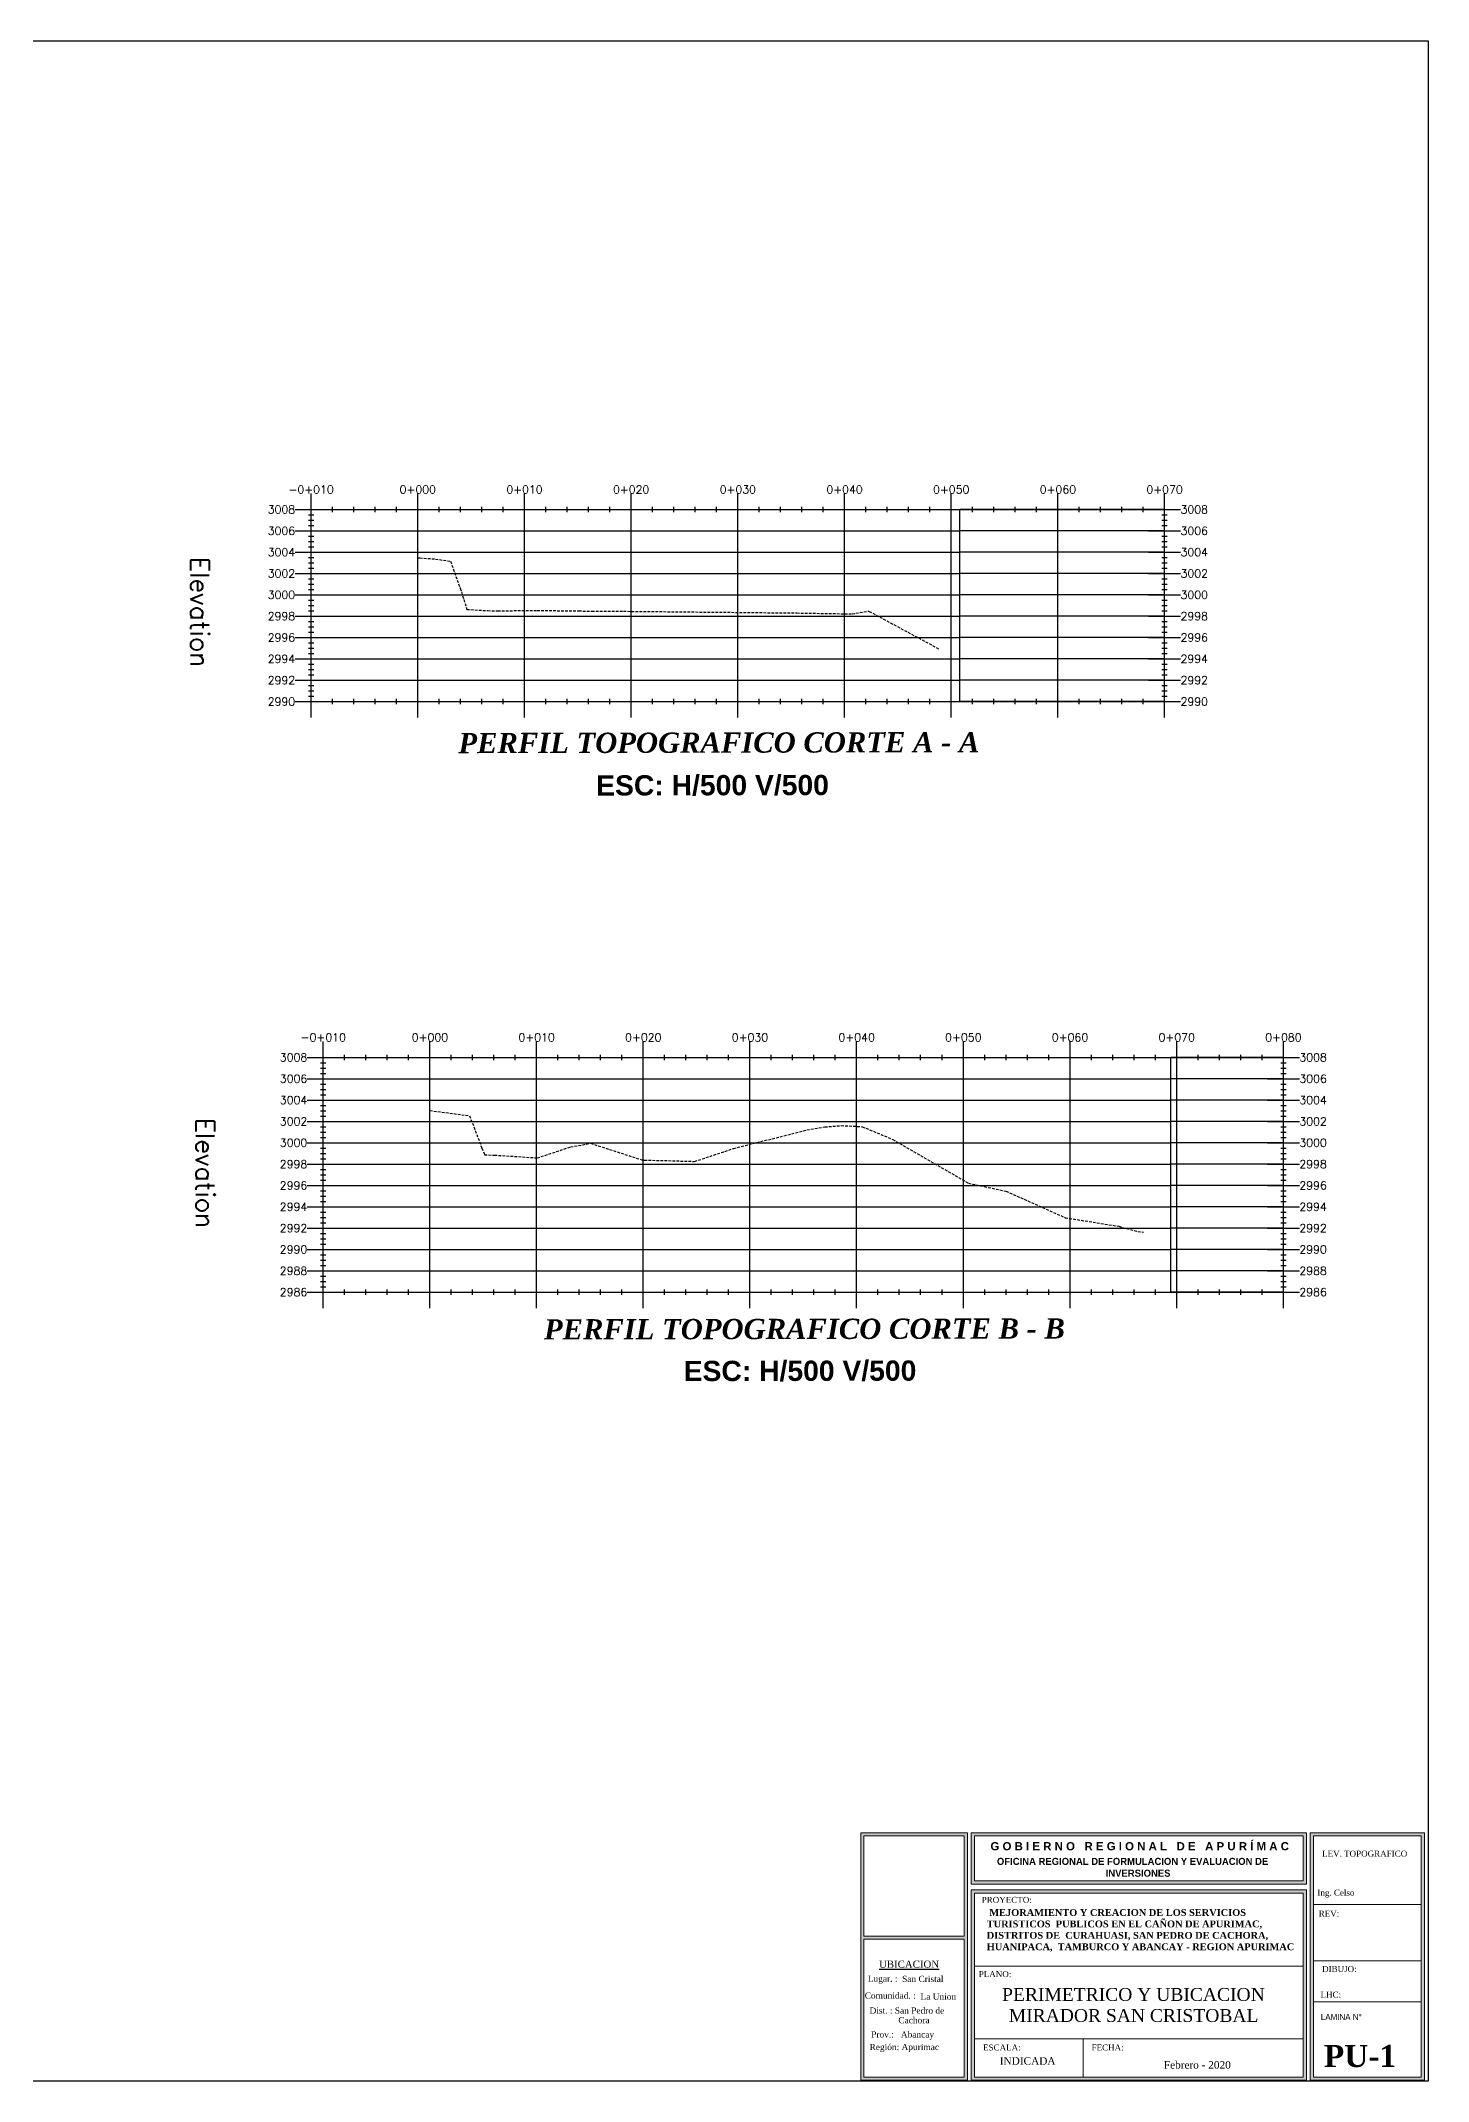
# Model space of a CAD drawing. Header units: metres. Extents: x 706106 to 709341, y 8490035 to 8490642.
# Drawn here: x 709081.2 to 709341.3, y 8490220.5 to 8490603 of the extents above; entities that cross this region are included whole.
import ezdxf

# ---------------------------------------------------------------- set-up
doc = ezdxf.new("R2010")
doc.units = ezdxf.units.M
doc.linetypes.add('DASHED', pattern=[0.75, 0.5, -0.25])
for name, color, linetype in [('$AUDIT-BAD-LAYER', 7, 'Continuous'), ('C-ROAD-PROF', 1, 'DASHED'), ('C-ROAD-PROF-GRID-GEOM', 5, 'Continuous'), ('C-ROAD-PROF-GRID-MAJR', 8, 'Continuous'), ('C-ROAD-PROF-TEXT', 11, 'Continuous'), ('C-ROAD-PROF-TITL', 11, 'Continuous'), ('C-ROAD-PROF-TTLB', 5, 'Continuous')]:
    doc.layers.add(name, color=color, linetype=linetype)
for name, color, linetype, lineweight in [('0_Pen_No__1', 7, 'Continuous', 13), ('2D Drafting - General_Pen_No__1', 7, 'Continuous', 13), ('A-ACOTACION', 7, 'Continuous', 9), ('PLUMA 02', 51, 'Continuous', 20), ('Texto_Pen_No__21', 7, 'Continuous', 35)]:
    doc.layers.add(name, color=color, linetype=linetype, lineweight=lineweight)
doc.layers.add('2D Drafting - General_Pen_No__102', color=7, linetype='Continuous', lineweight=13, true_color=0xcccccc)
doc.styles.add('ARIAL', font='arial.ttf')
doc.styles.add('Dutch801 XBd BT', font='dutcheb.ttf', dxfattribs={"height": 0.2})
doc.styles.add('GENERATED_STYLE_7', font='GOTHIC.TTF')
doc.styles.add('MtXpl_Palatino_Linot', font='')
doc.styles.get("Standard").update_dxf_attribs({"font": 'simplex.shx'})
doc.styles.get('MtXpl_Palatino_Linot').set_extended_font_data('Palatino Linotype', italic=True, bold=True)

msp = doc.modelspace()

# ---------------------------------------------------------------- hatches: boundary and pattern name
at = {"layer": '2D Drafting - General_Pen_No__102', "linetype": 'Continuous'}
h = msp.add_hatch(color=256, dxfattribs=at)
h.paths.add_polyline_path([(709234.9175, 8490220.6664), (709254.9429, 8490220.6664), (709254.9429, 8490267.0785), (709234.9175, 8490267.0785)])
h.paths.add_polyline_path([(709254.336, 8490221.2733), (709235.5318, 8490221.2733), (709235.5318, 8490247.1013), (709254.336, 8490247.1013)], flags=16)
h.paths.add_polyline_path([(709235.5318, 8490247.6591), (709235.5318, 8490266.4716), (709254.336, 8490266.4716), (709254.336, 8490247.6591)], flags=16)
h = msp.add_hatch(color=256, dxfattribs=at)
h.paths.add_polyline_path([(709255.6569, 8490267.0785), (709255.6569, 8490257.4391), (709318.4918, 8490257.4391), (709318.4918, 8490267.0785)])
h.paths.add_polyline_path([(709256.2639, 8490258.046), (709256.2639, 8490266.4716), (709317.8849, 8490266.4716), (709317.8849, 8490258.046)], flags=16)
h = msp.add_hatch(color=256, dxfattribs=at)
h.paths.add_polyline_path([(709319.2058, 8490267.0785), (709319.2058, 8490220.6664), (709340.6268, 8490220.6664), (709340.6268, 8490267.0785)])
h.paths.add_polyline_path([(709319.8128, 8490221.2733), (709319.8128, 8490266.4716), (709340.0199, 8490266.4716), (709340.0199, 8490221.2733)], flags=16)
h = msp.add_hatch(color=256, dxfattribs=at)
h.paths.add_polyline_path([(709255.6569, 8490220.6664), (709318.4918, 8490220.6664), (709318.4918, 8490256.368), (709255.6569, 8490256.368)])
h.paths.add_polyline_path([(709256.2639, 8490221.2733), (709256.2639, 8490255.7611), (709317.8849, 8490255.7611), (709317.8849, 8490221.2733)], flags=16)

# ---------------------------------------------------------------- linework, layer by layer
at = {"layer": '0_Pen_No__1', "linetype": 'Continuous'}
for p, q in [((709319.8128, 8490253.6217), (709340.0199, 8490253.6217)), ((709317.8849, 8490242.0719), (709256.2639, 8490242.0719)), ((709319.8128, 8490243.0504), (709340.0199, 8490243.0504)), ((709319.8128, 8490235.3816), (709340.0199, 8490235.3816)), ((709256.2616, 8490228.4136), (709317.8872, 8490228.4136)), ((709276.6019, 8490228.4136), (709276.6019, 8490221.2733))]:
    msp.add_line(p, q, dxfattribs=at)
at = {"layer": '0_Pen_No__1', "linetype": 'Continuous', "flags": 128}
for points in [[(709234.9175, 8490220.6664), (709254.9429, 8490220.6664), (709254.9429, 8490267.0785), (709234.9175, 8490267.0785)], [(709235.5318, 8490266.4716), (709254.336, 8490266.4716), (709254.336, 8490247.6591), (709235.5318, 8490247.6591)], [(709255.6569, 8490257.4391), (709318.4918, 8490257.4391), (709318.4918, 8490267.0785), (709255.6569, 8490267.0785)], [(709256.2639, 8490258.046), (709317.8849, 8490258.046), (709317.8849, 8490266.4716), (709256.2639, 8490266.4716)], [(709319.2058, 8490220.6664), (709340.6268, 8490220.6664), (709340.6268, 8490267.0785), (709319.2058, 8490267.0785)], [(709319.8128, 8490221.2733), (709340.0199, 8490221.2733), (709340.0199, 8490266.4716), (709319.8128, 8490266.4716)], [(709255.6569, 8490256.368), (709255.6569, 8490220.6664), (709318.4918, 8490220.6664), (709318.4918, 8490256.368)], [(709256.2639, 8490255.7611), (709256.2639, 8490221.2733), (709317.8849, 8490221.2733), (709317.8849, 8490255.7611)], [(709235.5318, 8490221.2733), (709254.336, 8490221.2733), (709254.336, 8490247.1013), (709235.5318, 8490247.1013)]]:
    msp.add_lwpolyline(points, close=True, dxfattribs=at)
at = {"layer": '2D Drafting - General_Pen_No__1', "linetype": 'Continuous', "flags": 128}
for points in [[(709234.9175, 8490220.6664), (709254.9429, 8490220.6664), (709254.9429, 8490267.0785), (709234.9175, 8490267.0785)], [(709235.5318, 8490247.6591), (709235.5318, 8490266.4716), (709254.336, 8490266.4716), (709254.336, 8490247.6591)], [(709255.6569, 8490267.0785), (709255.6569, 8490257.4391), (709318.4918, 8490257.4391), (709318.4918, 8490267.0785)], [(709256.2639, 8490258.046), (709256.2639, 8490266.4716), (709317.8849, 8490266.4716), (709317.8849, 8490258.046)], [(709319.2058, 8490267.0785), (709319.2058, 8490220.6664), (709340.6268, 8490220.6664), (709340.6268, 8490267.0785)], [(709319.8128, 8490221.2733), (709319.8128, 8490266.4716), (709340.0199, 8490266.4716), (709340.0199, 8490221.2733)], [(709255.6569, 8490220.6664), (709318.4918, 8490220.6664), (709318.4918, 8490256.368), (709255.6569, 8490256.368)], [(709256.2639, 8490221.2733), (709256.2639, 8490255.7611), (709317.8849, 8490255.7611), (709317.8849, 8490221.2733)], [(709254.336, 8490221.2733), (709235.5318, 8490221.2733), (709235.5318, 8490247.1013), (709254.336, 8490247.1013)]]:
    msp.add_lwpolyline(points, close=True, dxfattribs=at)
at = {"layer": 'A-ACOTACION', "lineweight": 30, "flags": 128}
msp.add_lwpolyline([(708821.11, 8490602.9927), (709341.31, 8490602.9927), (709341.31, 8490220.4927), (708821.11, 8490220.4927), (708821.11, 8490602.9927)], dxfattribs=at)
at = {"layer": 'C-ROAD-PROF', "color": 1, "linetype": 'DASHED', "lineweight": -3}
for p, q in [((709151.8868, 8490506.052), (709152.2928, 8490506.062)), ((709152.2928, 8490506.062), (709155.2011, 8490505.8449)), ((709155.2011, 8490505.8449), (709158.0097, 8490505.4168)), ((709158.0097, 8490505.4168), (709159.8349, 8490500.3818)), ((709159.8349, 8490500.3818), (709161.1003, 8490496.4068)), ((709161.1003, 8490496.4068), (709164.9889, 8490496.17)), ((709164.9889, 8490496.17), (709166.8736, 8490496.1367)), ((709166.8736, 8490496.1367), (709174.262, 8490496.2071)), ((709174.262, 8490496.2071), (709182.0533, 8490496.1172)), ((709182.0533, 8490496.1172), (709184.5226, 8490496.0417)), ((709184.5226, 8490496.0417), (709190.4422, 8490496.05)), ((709190.4422, 8490496.05), (709222.9403, 8490495.7333)), ((709222.9403, 8490495.7333), (709233.296, 8490495.5569)), ((709233.296, 8490495.5569), (709236.3787, 8490496.0907)), ((709236.3787, 8490496.0907), (709236.5115, 8490496.0307)), ((709236.5115, 8490496.0307), (709249.7136, 8490488.9234)), ((709154.1614, 8490402.4355), (709161.5894, 8490401.494)), ((709161.5894, 8490401.494), (709163.9013, 8490395.425)), ((709211.0786, 8490395.33), (709224.8512, 8490398.8354)), ((709224.8512, 8490398.8354), (709228.2065, 8490399.3713)), ((709228.2065, 8490399.3713), (709228.2089, 8490399.3709)), ((709228.2089, 8490399.3709), (709231.2332, 8490399.6418)), ((709231.2332, 8490399.6418), (709235.2135, 8490399.4315)), ((709235.2135, 8490399.4315), (709240.9331, 8490397.0355)), ((709163.9013, 8490395.425), (709164.4215, 8490394.1415)), ((709174.2837, 8490393.5779), (709180.5279, 8490395.631)), ((709180.5279, 8490395.631), (709184.2833, 8490396.3122)), ((709184.2833, 8490396.3122), (709194.1696, 8490393.1332)), ((709203.7706, 8490392.9155), (709211.0786, 8490395.33)), ((709240.9331, 8490397.0355), (709255.1597, 8490388.8371)), ((709164.4215, 8490394.1415), (709166.253, 8490394.1039)), ((709166.253, 8490394.1039), (709174.2837, 8490393.5779)), ((709194.1696, 8490393.1332), (709194.3784, 8490393.1365)), ((709194.3784, 8490393.1365), (709197.416, 8490393.1093)), ((709197.416, 8490393.1093), (709203.7706, 8490392.9155)), ((709255.1597, 8490388.8371), (709262.1577, 8490387.3505)), ((709262.1577, 8490387.3505), (709273.2874, 8490382.361)), ((709273.2874, 8490382.361), (709283.3034, 8490380.7565)), ((709283.3034, 8490380.7565), (709286.8614, 8490379.7658)), ((709286.8614, 8490379.7658), (709287.9513, 8490379.6793))]:
    msp.add_line(p, q, dxfattribs=at)
at = {"layer": 'C-ROAD-PROF-GRID-GEOM', "color": 5, "linetype": 'Continuous', "lineweight": -3}
for p, q in [((709151.8868, 8490479.1306), (709151.8868, 8490515.1306)), ((709253.4828, 8490479.1306), (709253.4828, 8490515.1306)), ((709154.1614, 8490368.4159), (709154.1614, 8490412.4159)), ((709293.0577, 8490368.4159), (709293.0577, 8490412.4159))]:
    msp.add_line(p, q, dxfattribs=at)
at = {"layer": 'C-ROAD-PROF-GRID-MAJR', "color": 8, "linetype": 'Continuous', "lineweight": -3}
for p, q in [((709131.8868, 8490515.1306), (709151.8868, 8490515.1306)), ((709131.8868, 8490479.1306), (709131.8868, 8490515.1306)), ((709151.8868, 8490515.1306), (709253.4828, 8490515.1306)), ((709151.8868, 8490479.1306), (709151.8868, 8490515.1306)), ((709171.8868, 8490479.1306), (709171.8868, 8490515.1306)), ((709191.8868, 8490479.1306), (709191.8868, 8490515.1306)), ((709211.8868, 8490479.1306), (709211.8868, 8490515.1306)), ((709231.8868, 8490479.1306), (709231.8868, 8490515.1306)), ((709251.8868, 8490479.1306), (709251.8868, 8490515.1306)), ((709291.8868, 8490515.1306), (709253.4828, 8490515.1306)), ((709271.8868, 8490479.1306), (709271.8868, 8490515.1306)), ((709291.8868, 8490479.1306), (709291.8868, 8490515.1306)), ((709131.8868, 8490511.1306), (709151.8868, 8490511.1306)), ((709151.8868, 8490511.1306), (709253.4828, 8490511.1306)), ((709291.8868, 8490511.1306), (709253.4828, 8490511.1306)), ((709131.8868, 8490507.1306), (709151.8868, 8490507.1306)), ((709151.8868, 8490507.1306), (709253.4828, 8490507.1306)), ((709291.8868, 8490507.1306), (709253.4828, 8490507.1306)), ((709131.8868, 8490503.1306), (709151.8868, 8490503.1306)), ((709151.8868, 8490503.1306), (709253.4828, 8490503.1306)), ((709291.8868, 8490503.1306), (709253.4828, 8490503.1306)), ((709131.8868, 8490499.1306), (709151.8868, 8490499.1306)), ((709151.8868, 8490499.1306), (709253.4828, 8490499.1306)), ((709291.8868, 8490499.1306), (709253.4828, 8490499.1306)), ((709131.8868, 8490495.1306), (709151.8868, 8490495.1306)), ((709151.8868, 8490495.1306), (709253.4828, 8490495.1306)), ((709291.8868, 8490495.1306), (709253.4828, 8490495.1306)), ((709131.8868, 8490491.1306), (709151.8868, 8490491.1306)), ((709151.8868, 8490491.1306), (709253.4828, 8490491.1306)), ((709291.8868, 8490491.1306), (709253.4828, 8490491.1306)), ((709131.8868, 8490487.1306), (709151.8868, 8490487.1306)), ((709151.8868, 8490487.1306), (709253.4828, 8490487.1306)), ((709291.8868, 8490487.1306), (709253.4828, 8490487.1306)), ((709131.8868, 8490483.1306), (709151.8868, 8490483.1306)), ((709151.8868, 8490483.1306), (709253.4828, 8490483.1306)), ((709291.8868, 8490483.1306), (709253.4828, 8490483.1306)), ((709131.8868, 8490479.1306), (709151.8868, 8490479.1306)), ((709151.8868, 8490479.1306), (709253.4828, 8490479.1306)), ((709291.8868, 8490479.1306), (709253.4828, 8490479.1306)), ((709134.1614, 8490412.4159), (709154.1614, 8490412.4159)), ((709134.1614, 8490368.4159), (709134.1614, 8490412.4159)), ((709154.1614, 8490412.4159), (709293.0577, 8490412.4159)), ((709154.1614, 8490368.4159), (709154.1614, 8490412.4159)), ((709174.1614, 8490368.4159), (709174.1614, 8490412.4159)), ((709194.1614, 8490368.4159), (709194.1614, 8490412.4159)), ((709214.1614, 8490368.4159), (709214.1614, 8490412.4159)), ((709234.1614, 8490368.4159), (709234.1614, 8490412.4159)), ((709254.1614, 8490368.4159), (709254.1614, 8490412.4159)), ((709274.1614, 8490368.4159), (709274.1614, 8490412.4159)), ((709314.1614, 8490412.4159), (709293.0577, 8490412.4159)), ((709294.1614, 8490368.4159), (709294.1614, 8490412.4159)), ((709314.1614, 8490368.4159), (709314.1614, 8490412.4159)), ((709134.1614, 8490408.4159), (709154.1614, 8490408.4159)), ((709154.1614, 8490408.4159), (709293.0577, 8490408.4159)), ((709314.1614, 8490408.4159), (709293.0577, 8490408.4159)), ((709134.1614, 8490404.4159), (709154.1614, 8490404.4159)), ((709154.1614, 8490404.4159), (709293.0577, 8490404.4159)), ((709314.1614, 8490404.4159), (709293.0577, 8490404.4159)), ((709134.1614, 8490400.4159), (709154.1614, 8490400.4159)), ((709154.1614, 8490400.4159), (709293.0577, 8490400.4159)), ((709314.1614, 8490400.4159), (709293.0577, 8490400.4159)), ((709134.1614, 8490396.4159), (709154.1614, 8490396.4159)), ((709154.1614, 8490396.4159), (709293.0577, 8490396.4159)), ((709314.1614, 8490396.4159), (709293.0577, 8490396.4159)), ((709134.1614, 8490392.4159), (709154.1614, 8490392.4159)), ((709154.1614, 8490392.4159), (709293.0577, 8490392.4159)), ((709314.1614, 8490392.4159), (709293.0577, 8490392.4159)), ((709134.1614, 8490388.4159), (709154.1614, 8490388.4159)), ((709154.1614, 8490388.4159), (709293.0577, 8490388.4159)), ((709314.1614, 8490388.4159), (709293.0577, 8490388.4159)), ((709134.1614, 8490384.4159), (709154.1614, 8490384.4159)), ((709154.1614, 8490384.4159), (709293.0577, 8490384.4159)), ((709314.1614, 8490384.4159), (709293.0577, 8490384.4159)), ((709134.1614, 8490380.4159), (709154.1614, 8490380.4159)), ((709154.1614, 8490380.4159), (709293.0577, 8490380.4159)), ((709314.1614, 8490380.4159), (709293.0577, 8490380.4159)), ((709134.1614, 8490376.4159), (709154.1614, 8490376.4159)), ((709154.1614, 8490376.4159), (709293.0577, 8490376.4159)), ((709314.1614, 8490376.4159), (709293.0577, 8490376.4159)), ((709134.1614, 8490372.4159), (709154.1614, 8490372.4159)), ((709154.1614, 8490372.4159), (709293.0577, 8490372.4159)), ((709314.1614, 8490372.4159), (709293.0577, 8490372.4159)), ((709134.1614, 8490368.4159), (709154.1614, 8490368.4159)), ((709154.1614, 8490368.4159), (709293.0577, 8490368.4159)), ((709314.1614, 8490368.4159), (709293.0577, 8490368.4159))]:
    msp.add_line(p, q, dxfattribs=at)
at = {"layer": 'C-ROAD-PROF-TEXT', "color": 11, "linetype": 'Continuous', "lineweight": -3}
for p, q in [((709131.8868, 8490512.1306), (709131.8868, 8490518.1306)), ((709151.8868, 8490512.1306), (709151.8868, 8490518.1306)), ((709171.8868, 8490512.1306), (709171.8868, 8490518.1306)), ((709191.8868, 8490512.1306), (709191.8868, 8490518.1306)), ((709211.8868, 8490512.1306), (709211.8868, 8490518.1306)), ((709231.8868, 8490512.1306), (709231.8868, 8490518.1306)), ((709251.8868, 8490512.1306), (709251.8868, 8490518.1306)), ((709271.8868, 8490512.1306), (709271.8868, 8490518.1306)), ((709291.8868, 8490512.1306), (709291.8868, 8490518.1306)), ((709128.8868, 8490515.1306), (709134.8868, 8490515.1306)), ((709131.3868, 8490514.1306), (709132.3868, 8490514.1306)), ((709135.8868, 8490514.6306), (709135.8868, 8490515.6306)), ((709139.8868, 8490514.6306), (709139.8868, 8490515.6306)), ((709143.8868, 8490514.6306), (709143.8868, 8490515.6306)), ((709147.8868, 8490514.6306), (709147.8868, 8490515.6306)), ((709155.8868, 8490514.6306), (709155.8868, 8490515.6306)), ((709159.8868, 8490514.6306), (709159.8868, 8490515.6306)), ((709163.8868, 8490514.6306), (709163.8868, 8490515.6306)), ((709167.8868, 8490514.6306), (709167.8868, 8490515.6306)), ((709175.8868, 8490514.6306), (709175.8868, 8490515.6306)), ((709179.8868, 8490514.6306), (709179.8868, 8490515.6306)), ((709183.8868, 8490514.6306), (709183.8868, 8490515.6306)), ((709187.8868, 8490514.6306), (709187.8868, 8490515.6306)), ((709195.8868, 8490514.6306), (709195.8868, 8490515.6306)), ((709199.8868, 8490514.6306), (709199.8868, 8490515.6306)), ((709203.8868, 8490514.6306), (709203.8868, 8490515.6306)), ((709207.8868, 8490514.6306), (709207.8868, 8490515.6306)), ((709215.8868, 8490514.6306), (709215.8868, 8490515.6306)), ((709219.8868, 8490514.6306), (709219.8868, 8490515.6306)), ((709223.8868, 8490514.6306), (709223.8868, 8490515.6306)), ((709227.8868, 8490514.6306), (709227.8868, 8490515.6306)), ((709235.8868, 8490514.6306), (709235.8868, 8490515.6306)), ((709239.8868, 8490514.6306), (709239.8868, 8490515.6306)), ((709243.8868, 8490514.6306), (709243.8868, 8490515.6306)), ((709247.8868, 8490514.6306), (709247.8868, 8490515.6306)), ((709255.8868, 8490514.6306), (709255.8868, 8490515.6306)), ((709259.8868, 8490514.6306), (709259.8868, 8490515.6306)), ((709263.8868, 8490514.6306), (709263.8868, 8490515.6306)), ((709267.8868, 8490514.6306), (709267.8868, 8490515.6306)), ((709275.8868, 8490514.6306), (709275.8868, 8490515.6306)), ((709279.8868, 8490514.6306), (709279.8868, 8490515.6306)), ((709283.8868, 8490514.6306), (709283.8868, 8490515.6306)), ((709287.8868, 8490514.6306), (709287.8868, 8490515.6306)), ((709288.8868, 8490515.1306), (709294.8868, 8490515.1306)), ((709291.3868, 8490514.1306), (709292.3868, 8490514.1306)), ((709128.8868, 8490511.1306), (709134.8868, 8490511.1306)), ((709131.3868, 8490513.1306), (709132.3868, 8490513.1306)), ((709131.3868, 8490512.1306), (709132.3868, 8490512.1306)), ((709131.3868, 8490510.1306), (709132.3868, 8490510.1306)), ((709288.8868, 8490511.1306), (709294.8868, 8490511.1306)), ((709291.3868, 8490513.1306), (709292.3868, 8490513.1306)), ((709291.3868, 8490512.1306), (709292.3868, 8490512.1306)), ((709291.3868, 8490510.1306), (709292.3868, 8490510.1306)), ((709128.8868, 8490507.1306), (709134.8868, 8490507.1306)), ((709131.3868, 8490509.1306), (709132.3868, 8490509.1306)), ((709131.3868, 8490508.1306), (709132.3868, 8490508.1306)), ((709131.3868, 8490506.1306), (709132.3868, 8490506.1306)), ((709288.8868, 8490507.1306), (709294.8868, 8490507.1306)), ((709291.3868, 8490509.1306), (709292.3868, 8490509.1306)), ((709291.3868, 8490508.1306), (709292.3868, 8490508.1306)), ((709291.3868, 8490506.1306), (709292.3868, 8490506.1306)), ((709128.8868, 8490503.1306), (709134.8868, 8490503.1306)), ((709131.3868, 8490505.1306), (709132.3868, 8490505.1306)), ((709131.3868, 8490504.1306), (709132.3868, 8490504.1306)), ((709131.3868, 8490502.1306), (709132.3868, 8490502.1306)), ((709288.8868, 8490503.1306), (709294.8868, 8490503.1306)), ((709291.3868, 8490505.1306), (709292.3868, 8490505.1306)), ((709291.3868, 8490504.1306), (709292.3868, 8490504.1306)), ((709291.3868, 8490502.1306), (709292.3868, 8490502.1306)), ((709128.8868, 8490499.1306), (709134.8868, 8490499.1306)), ((709131.3868, 8490501.1306), (709132.3868, 8490501.1306)), ((709131.3868, 8490500.1306), (709132.3868, 8490500.1306)), ((709131.3868, 8490498.1306), (709132.3868, 8490498.1306)), ((709288.8868, 8490499.1306), (709294.8868, 8490499.1306)), ((709291.3868, 8490501.1306), (709292.3868, 8490501.1306)), ((709291.3868, 8490500.1306), (709292.3868, 8490500.1306)), ((709291.3868, 8490498.1306), (709292.3868, 8490498.1306)), ((709128.8868, 8490495.1306), (709134.8868, 8490495.1306)), ((709131.3868, 8490497.1306), (709132.3868, 8490497.1306)), ((709131.3868, 8490496.1306), (709132.3868, 8490496.1306)), ((709131.3868, 8490494.1306), (709132.3868, 8490494.1306)), ((709288.8868, 8490495.1306), (709294.8868, 8490495.1306)), ((709291.3868, 8490497.1306), (709292.3868, 8490497.1306)), ((709291.3868, 8490496.1306), (709292.3868, 8490496.1306)), ((709291.3868, 8490494.1306), (709292.3868, 8490494.1306)), ((709128.8868, 8490491.1306), (709134.8868, 8490491.1306)), ((709131.3868, 8490493.1306), (709132.3868, 8490493.1306)), ((709131.3868, 8490492.1306), (709132.3868, 8490492.1306)), ((709288.8868, 8490491.1306), (709294.8868, 8490491.1306)), ((709291.3868, 8490493.1306), (709292.3868, 8490493.1306)), ((709291.3868, 8490492.1306), (709292.3868, 8490492.1306)), ((709128.8868, 8490487.1306), (709134.8868, 8490487.1306)), ((709131.3868, 8490490.1306), (709132.3868, 8490490.1306)), ((709131.3868, 8490489.1306), (709132.3868, 8490489.1306)), ((709131.3868, 8490488.1306), (709132.3868, 8490488.1306)), ((709288.8868, 8490487.1306), (709294.8868, 8490487.1306)), ((709291.3868, 8490490.1306), (709292.3868, 8490490.1306)), ((709291.3868, 8490489.1306), (709292.3868, 8490489.1306)), ((709291.3868, 8490488.1306), (709292.3868, 8490488.1306)), ((709128.8868, 8490483.1306), (709134.8868, 8490483.1306)), ((709131.3868, 8490486.1306), (709132.3868, 8490486.1306)), ((709131.3868, 8490485.1306), (709132.3868, 8490485.1306)), ((709131.3868, 8490484.1306), (709132.3868, 8490484.1306)), ((709288.8868, 8490483.1306), (709294.8868, 8490483.1306)), ((709291.3868, 8490486.1306), (709292.3868, 8490486.1306)), ((709291.3868, 8490485.1306), (709292.3868, 8490485.1306)), ((709291.3868, 8490484.1306), (709292.3868, 8490484.1306)), ((709128.8868, 8490479.1306), (709134.8868, 8490479.1306)), ((709131.3868, 8490482.1306), (709132.3868, 8490482.1306)), ((709131.3868, 8490481.1306), (709132.3868, 8490481.1306)), ((709131.3868, 8490480.1306), (709132.3868, 8490480.1306)), ((709131.8868, 8490476.1306), (709131.8868, 8490482.1306)), ((709135.8868, 8490478.6306), (709135.8868, 8490479.6306)), ((709139.8868, 8490478.6306), (709139.8868, 8490479.6306)), ((709143.8868, 8490478.6306), (709143.8868, 8490479.6306)), ((709147.8868, 8490478.6306), (709147.8868, 8490479.6306)), ((709151.8868, 8490476.1306), (709151.8868, 8490482.1306)), ((709155.8868, 8490478.6306), (709155.8868, 8490479.6306)), ((709159.8868, 8490478.6306), (709159.8868, 8490479.6306)), ((709163.8868, 8490478.6306), (709163.8868, 8490479.6306)), ((709167.8868, 8490478.6306), (709167.8868, 8490479.6306)), ((709171.8868, 8490476.1306), (709171.8868, 8490482.1306)), ((709175.8868, 8490478.6306), (709175.8868, 8490479.6306)), ((709179.8868, 8490478.6306), (709179.8868, 8490479.6306)), ((709183.8868, 8490478.6306), (709183.8868, 8490479.6306)), ((709187.8868, 8490478.6306), (709187.8868, 8490479.6306)), ((709191.8868, 8490476.1306), (709191.8868, 8490482.1306)), ((709195.8868, 8490478.6306), (709195.8868, 8490479.6306)), ((709199.8868, 8490478.6306), (709199.8868, 8490479.6306)), ((709203.8868, 8490478.6306), (709203.8868, 8490479.6306)), ((709207.8868, 8490478.6306), (709207.8868, 8490479.6306)), ((709211.8868, 8490476.1306), (709211.8868, 8490482.1306)), ((709215.8868, 8490478.6306), (709215.8868, 8490479.6306)), ((709219.8868, 8490478.6306), (709219.8868, 8490479.6306)), ((709223.8868, 8490478.6306), (709223.8868, 8490479.6306)), ((709227.8868, 8490478.6306), (709227.8868, 8490479.6306)), ((709231.8868, 8490476.1306), (709231.8868, 8490482.1306)), ((709235.8868, 8490478.6306), (709235.8868, 8490479.6306)), ((709239.8868, 8490478.6306), (709239.8868, 8490479.6306)), ((709243.8868, 8490478.6306), (709243.8868, 8490479.6306)), ((709247.8868, 8490478.6306), (709247.8868, 8490479.6306)), ((709251.8868, 8490476.1306), (709251.8868, 8490482.1306)), ((709255.8868, 8490478.6306), (709255.8868, 8490479.6306)), ((709259.8868, 8490478.6306), (709259.8868, 8490479.6306)), ((709263.8868, 8490478.6306), (709263.8868, 8490479.6306)), ((709267.8868, 8490478.6306), (709267.8868, 8490479.6306)), ((709271.8868, 8490476.1306), (709271.8868, 8490482.1306)), ((709275.8868, 8490478.6306), (709275.8868, 8490479.6306)), ((709279.8868, 8490478.6306), (709279.8868, 8490479.6306)), ((709283.8868, 8490478.6306), (709283.8868, 8490479.6306)), ((709287.8868, 8490478.6306), (709287.8868, 8490479.6306)), ((709288.8868, 8490479.1306), (709294.8868, 8490479.1306)), ((709291.3868, 8490482.1306), (709292.3868, 8490482.1306)), ((709291.3868, 8490481.1306), (709292.3868, 8490481.1306)), ((709291.3868, 8490480.1306), (709292.3868, 8490480.1306)), ((709291.8868, 8490476.1306), (709291.8868, 8490482.1306)), ((709134.1614, 8490409.4159), (709134.1614, 8490415.4159)), ((709154.1614, 8490409.4159), (709154.1614, 8490415.4159)), ((709174.1614, 8490409.4159), (709174.1614, 8490415.4159)), ((709194.1614, 8490409.4159), (709194.1614, 8490415.4159)), ((709214.1614, 8490409.4159), (709214.1614, 8490415.4159)), ((709234.1614, 8490409.4159), (709234.1614, 8490415.4159)), ((709254.1614, 8490409.4159), (709254.1614, 8490415.4159)), ((709274.1614, 8490409.4159), (709274.1614, 8490415.4159)), ((709294.1614, 8490409.4159), (709294.1614, 8490415.4159)), ((709314.1614, 8490409.4159), (709314.1614, 8490415.4159)), ((709131.1614, 8490412.4159), (709137.1614, 8490412.4159)), ((709133.6614, 8490411.4159), (709134.6614, 8490411.4159)), ((709133.6614, 8490410.4159), (709134.6614, 8490410.4159)), ((709138.1614, 8490411.9159), (709138.1614, 8490412.9159)), ((709142.1614, 8490411.9159), (709142.1614, 8490412.9159)), ((709146.1614, 8490411.9159), (709146.1614, 8490412.9159)), ((709150.1614, 8490411.9159), (709150.1614, 8490412.9159)), ((709158.1614, 8490411.9159), (709158.1614, 8490412.9159)), ((709162.1614, 8490411.9159), (709162.1614, 8490412.9159)), ((709166.1614, 8490411.9159), (709166.1614, 8490412.9159)), ((709170.1614, 8490411.9159), (709170.1614, 8490412.9159)), ((709178.1614, 8490411.9159), (709178.1614, 8490412.9159)), ((709182.1614, 8490411.9159), (709182.1614, 8490412.9159)), ((709186.1614, 8490411.9159), (709186.1614, 8490412.9159)), ((709190.1614, 8490411.9159), (709190.1614, 8490412.9159)), ((709198.1614, 8490411.9159), (709198.1614, 8490412.9159)), ((709202.1614, 8490411.9159), (709202.1614, 8490412.9159)), ((709206.1614, 8490411.9159), (709206.1614, 8490412.9159)), ((709210.1614, 8490411.9159), (709210.1614, 8490412.9159)), ((709218.1614, 8490411.9159), (709218.1614, 8490412.9159)), ((709222.1614, 8490411.9159), (709222.1614, 8490412.9159)), ((709226.1614, 8490411.9159), (709226.1614, 8490412.9159)), ((709230.1614, 8490411.9159), (709230.1614, 8490412.9159)), ((709238.1614, 8490411.9159), (709238.1614, 8490412.9159)), ((709242.1614, 8490411.9159), (709242.1614, 8490412.9159)), ((709246.1614, 8490411.9159), (709246.1614, 8490412.9159)), ((709250.1614, 8490411.9159), (709250.1614, 8490412.9159)), ((709258.1614, 8490411.9159), (709258.1614, 8490412.9159)), ((709262.1614, 8490411.9159), (709262.1614, 8490412.9159)), ((709266.1614, 8490411.9159), (709266.1614, 8490412.9159)), ((709270.1614, 8490411.9159), (709270.1614, 8490412.9159)), ((709278.1614, 8490411.9159), (709278.1614, 8490412.9159)), ((709282.1614, 8490411.9159), (709282.1614, 8490412.9159)), ((709286.1614, 8490411.9159), (709286.1614, 8490412.9159)), ((709290.1614, 8490411.9159), (709290.1614, 8490412.9159)), ((709298.1614, 8490411.9159), (709298.1614, 8490412.9159)), ((709302.1614, 8490411.9159), (709302.1614, 8490412.9159)), ((709306.1614, 8490411.9159), (709306.1614, 8490412.9159)), ((709310.1614, 8490411.9159), (709310.1614, 8490412.9159)), ((709311.1614, 8490412.4159), (709317.1614, 8490412.4159)), ((709313.6614, 8490411.4159), (709314.6614, 8490411.4159)), ((709313.6614, 8490410.4159), (709314.6614, 8490410.4159)), ((709131.1614, 8490408.4159), (709137.1614, 8490408.4159)), ((709133.6614, 8490409.4159), (709134.6614, 8490409.4159)), ((709133.6614, 8490407.4159), (709134.6614, 8490407.4159)), ((709133.6614, 8490406.4159), (709134.6614, 8490406.4159)), ((709311.1614, 8490408.4159), (709317.1614, 8490408.4159)), ((709313.6614, 8490409.4159), (709314.6614, 8490409.4159)), ((709313.6614, 8490407.4159), (709314.6614, 8490407.4159)), ((709313.6614, 8490406.4159), (709314.6614, 8490406.4159)), ((709131.1614, 8490404.4159), (709137.1614, 8490404.4159)), ((709133.6614, 8490405.4159), (709134.6614, 8490405.4159)), ((709133.6614, 8490403.4159), (709134.6614, 8490403.4159)), ((709133.6614, 8490402.4159), (709134.6614, 8490402.4159)), ((709311.1614, 8490404.4159), (709317.1614, 8490404.4159)), ((709313.6614, 8490405.4159), (709314.6614, 8490405.4159)), ((709313.6614, 8490403.4159), (709314.6614, 8490403.4159)), ((709313.6614, 8490402.4159), (709314.6614, 8490402.4159)), ((709131.1614, 8490400.4159), (709137.1614, 8490400.4159)), ((709133.6614, 8490401.4159), (709134.6614, 8490401.4159)), ((709133.6614, 8490399.4159), (709134.6614, 8490399.4159)), ((709133.6614, 8490398.4159), (709134.6614, 8490398.4159)), ((709311.1614, 8490400.4159), (709317.1614, 8490400.4159)), ((709313.6614, 8490401.4159), (709314.6614, 8490401.4159)), ((709313.6614, 8490399.4159), (709314.6614, 8490399.4159)), ((709313.6614, 8490398.4159), (709314.6614, 8490398.4159)), ((709131.1614, 8490396.4159), (709137.1614, 8490396.4159)), ((709133.6614, 8490397.4159), (709134.6614, 8490397.4159)), ((709133.6614, 8490395.4159), (709134.6614, 8490395.4159)), ((709311.1614, 8490396.4159), (709317.1614, 8490396.4159)), ((709313.6614, 8490397.4159), (709314.6614, 8490397.4159)), ((709313.6614, 8490395.4159), (709314.6614, 8490395.4159)), ((709131.1614, 8490392.4159), (709137.1614, 8490392.4159)), ((709133.6614, 8490394.4159), (709134.6614, 8490394.4159)), ((709133.6614, 8490393.4159), (709134.6614, 8490393.4159)), ((709133.6614, 8490391.4159), (709134.6614, 8490391.4159)), ((709311.1614, 8490392.4159), (709317.1614, 8490392.4159)), ((709313.6614, 8490394.4159), (709314.6614, 8490394.4159)), ((709313.6614, 8490393.4159), (709314.6614, 8490393.4159)), ((709313.6614, 8490391.4159), (709314.6614, 8490391.4159)), ((709131.1614, 8490388.4159), (709137.1614, 8490388.4159)), ((709133.6614, 8490390.4159), (709134.6614, 8490390.4159)), ((709133.6614, 8490389.4159), (709134.6614, 8490389.4159)), ((709133.6614, 8490387.4159), (709134.6614, 8490387.4159)), ((709311.1614, 8490388.4159), (709317.1614, 8490388.4159)), ((709313.6614, 8490390.4159), (709314.6614, 8490390.4159)), ((709313.6614, 8490389.4159), (709314.6614, 8490389.4159)), ((709313.6614, 8490387.4159), (709314.6614, 8490387.4159)), ((709131.1614, 8490384.4159), (709137.1614, 8490384.4159)), ((709133.6614, 8490386.4159), (709134.6614, 8490386.4159)), ((709133.6614, 8490385.4159), (709134.6614, 8490385.4159)), ((709133.6614, 8490383.4159), (709134.6614, 8490383.4159)), ((709311.1614, 8490384.4159), (709317.1614, 8490384.4159)), ((709313.6614, 8490386.4159), (709314.6614, 8490386.4159)), ((709313.6614, 8490385.4159), (709314.6614, 8490385.4159)), ((709313.6614, 8490383.4159), (709314.6614, 8490383.4159)), ((709131.1614, 8490380.4159), (709137.1614, 8490380.4159)), ((709133.6614, 8490382.4159), (709134.6614, 8490382.4159)), ((709133.6614, 8490381.4159), (709134.6614, 8490381.4159)), ((709133.6614, 8490379.4159), (709134.6614, 8490379.4159)), ((709311.1614, 8490380.4159), (709317.1614, 8490380.4159)), ((709313.6614, 8490382.4159), (709314.6614, 8490382.4159)), ((709313.6614, 8490381.4159), (709314.6614, 8490381.4159)), ((709313.6614, 8490379.4159), (709314.6614, 8490379.4159)), ((709131.1614, 8490376.4159), (709137.1614, 8490376.4159)), ((709133.6614, 8490378.4159), (709134.6614, 8490378.4159)), ((709133.6614, 8490377.4159), (709134.6614, 8490377.4159)), ((709311.1614, 8490376.4159), (709317.1614, 8490376.4159)), ((709313.6614, 8490378.4159), (709314.6614, 8490378.4159)), ((709313.6614, 8490377.4159), (709314.6614, 8490377.4159)), ((709131.1614, 8490372.4159), (709137.1614, 8490372.4159)), ((709133.6614, 8490375.4159), (709134.6614, 8490375.4159)), ((709133.6614, 8490374.4159), (709134.6614, 8490374.4159)), ((709133.6614, 8490373.4159), (709134.6614, 8490373.4159)), ((709311.1614, 8490372.4159), (709317.1614, 8490372.4159)), ((709313.6614, 8490375.4159), (709314.6614, 8490375.4159)), ((709313.6614, 8490374.4159), (709314.6614, 8490374.4159)), ((709313.6614, 8490373.4159), (709314.6614, 8490373.4159)), ((709131.1614, 8490368.4159), (709137.1614, 8490368.4159)), ((709133.6614, 8490371.4159), (709134.6614, 8490371.4159)), ((709133.6614, 8490370.4159), (709134.6614, 8490370.4159)), ((709133.6614, 8490369.4159), (709134.6614, 8490369.4159)), ((709134.1614, 8490365.4159), (709134.1614, 8490371.4159)), ((709138.1614, 8490367.9159), (709138.1614, 8490368.9159)), ((709142.1614, 8490367.9159), (709142.1614, 8490368.9159)), ((709146.1614, 8490367.9159), (709146.1614, 8490368.9159)), ((709150.1614, 8490367.9159), (709150.1614, 8490368.9159)), ((709154.1614, 8490365.4159), (709154.1614, 8490371.4159)), ((709158.1614, 8490367.9159), (709158.1614, 8490368.9159)), ((709162.1614, 8490367.9159), (709162.1614, 8490368.9159)), ((709166.1614, 8490367.9159), (709166.1614, 8490368.9159)), ((709170.1614, 8490367.9159), (709170.1614, 8490368.9159)), ((709174.1614, 8490365.4159), (709174.1614, 8490371.4159)), ((709178.1614, 8490367.9159), (709178.1614, 8490368.9159)), ((709182.1614, 8490367.9159), (709182.1614, 8490368.9159)), ((709186.1614, 8490367.9159), (709186.1614, 8490368.9159)), ((709190.1614, 8490367.9159), (709190.1614, 8490368.9159)), ((709194.1614, 8490365.4159), (709194.1614, 8490371.4159)), ((709198.1614, 8490367.9159), (709198.1614, 8490368.9159)), ((709202.1614, 8490367.9159), (709202.1614, 8490368.9159)), ((709206.1614, 8490367.9159), (709206.1614, 8490368.9159)), ((709210.1614, 8490367.9159), (709210.1614, 8490368.9159)), ((709214.1614, 8490365.4159), (709214.1614, 8490371.4159)), ((709218.1614, 8490367.9159), (709218.1614, 8490368.9159)), ((709222.1614, 8490367.9159), (709222.1614, 8490368.9159)), ((709226.1614, 8490367.9159), (709226.1614, 8490368.9159)), ((709230.1614, 8490367.9159), (709230.1614, 8490368.9159)), ((709234.1614, 8490365.4159), (709234.1614, 8490371.4159)), ((709238.1614, 8490367.9159), (709238.1614, 8490368.9159)), ((709242.1614, 8490367.9159), (709242.1614, 8490368.9159)), ((709246.1614, 8490367.9159), (709246.1614, 8490368.9159)), ((709250.1614, 8490367.9159), (709250.1614, 8490368.9159)), ((709254.1614, 8490365.4159), (709254.1614, 8490371.4159)), ((709258.1614, 8490367.9159), (709258.1614, 8490368.9159)), ((709262.1614, 8490367.9159), (709262.1614, 8490368.9159)), ((709266.1614, 8490367.9159), (709266.1614, 8490368.9159)), ((709270.1614, 8490367.9159), (709270.1614, 8490368.9159)), ((709274.1614, 8490365.4159), (709274.1614, 8490371.4159)), ((709278.1614, 8490367.9159), (709278.1614, 8490368.9159)), ((709282.1614, 8490367.9159), (709282.1614, 8490368.9159)), ((709286.1614, 8490367.9159), (709286.1614, 8490368.9159)), ((709290.1614, 8490367.9159), (709290.1614, 8490368.9159)), ((709294.1614, 8490365.4159), (709294.1614, 8490371.4159)), ((709298.1614, 8490367.9159), (709298.1614, 8490368.9159)), ((709302.1614, 8490367.9159), (709302.1614, 8490368.9159)), ((709306.1614, 8490367.9159), (709306.1614, 8490368.9159)), ((709310.1614, 8490367.9159), (709310.1614, 8490368.9159)), ((709311.1614, 8490368.4159), (709317.1614, 8490368.4159)), ((709313.6614, 8490371.4159), (709314.6614, 8490371.4159)), ((709313.6614, 8490370.4159), (709314.6614, 8490370.4159)), ((709313.6614, 8490369.4159), (709314.6614, 8490369.4159)), ((709314.1614, 8490365.4159), (709314.1614, 8490371.4159))]:
    msp.add_line(p, q, dxfattribs=at)
at = {"layer": 'C-ROAD-PROF-TTLB', "color": 5, "linetype": 'Continuous', "lineweight": -3}
for p, q in [((709131.8868, 8490479.1306), (709131.8868, 8490515.1306)), ((709131.8868, 8490515.1306), (709291.8868, 8490515.1306)), ((709291.8868, 8490479.1306), (709291.8868, 8490515.1306)), ((709131.8868, 8490479.1306), (709291.8868, 8490479.1306)), ((709134.1614, 8490368.4159), (709134.1614, 8490412.4159)), ((709134.1614, 8490412.4159), (709314.1614, 8490412.4159)), ((709314.1614, 8490368.4159), (709314.1614, 8490412.4159)), ((709134.1614, 8490368.4159), (709314.1614, 8490368.4159))]:
    msp.add_line(p, q, dxfattribs=at)

# ---------------------------------------------------------------- texts
at = {"layer": '$AUDIT-BAD-LAYER', "color": 0, "style": 'Dutch801 XBd BT'}
for s, p in [('PERIMETRICO Y UBICACION', (709261.429, 8490235.5411, -177.2994)), ('MIRADOR SAN CRISTOBAL', (709262.6854, 8490231.5939, -177.2994))]:
    msp.add_text(s, height=2.424604, dxfattribs=at).set_placement(p)
at = {"layer": '$AUDIT-BAD-LAYER', "style": 'Dutch801 XBd BT'}
for s, insert, char_height, attachment_point in [('LEV. TOPOGRAFICO', (709321.4168, 8490263.7047), 1.118796, 1), ('PROYECTO:', (709257.604, 8490255.0509), 1.1188, 1), ('Ing. Celso', (709320.5395, 8490256.3939), 1.1188, 1), ('REV:', (709320.7906, 8490252.4575), 1.1188, 1), ('{\\LUBICACION}', (709238.3564, 8490241.7294), 1.342555, 7), ('DIBUJO:', (709321.4168, 8490242.081), 1.1188, 1), ('Lugar. :     ', (709236.2459, 8490238.7499), 1.162989, 7), ('            San Cristal', (709237.4085, 8490239.0699), 1.162989, 7), ('PLANO:', (709257.0545, 8490241.1216), 1.1188, 1), ('Comunidad. :  ', (709235.6709, 8490235.9354), 1.162989, 7), ('Dist. : San Pedro de ', (709236.5794, 8490233.1311), 1.162989, 7), ('            La Union', (709240.8565, 8490235.7644), 1.162989, 7), ('LHC:', (709321.1211, 8490237.2754), 1.1188, 1), ('Cachora', (709241.9771, 8490231.3327), 1.16299, 7), ('{\\fCentury Gothic|b0|i0|c0|p34;LAMINA\\fCentury Gothic|b0|i0|c128|p34; \\fCentury Gothic|b0|i0|c0|p34;N°}', (709321.1833, 8490233.0963), 1.1187962, 1), ('Región: Apurimac', (709236.582, 8490225.9392), 1.162989, 7), ('Prov.:   Abancay', (709236.8792, 8490228.2834), 1.162989, 7), ('{ESCALA:}', (709257.8656, 8490227.3717), 1.1188, 1), ('{FECHA:}', (709278.2059, 8490227.3717), 1.1188, 1), ('{INDICADA}', (709260.9951, 8490223.5699), 1.3985, 7), ('Febrero - 2020', (709291.7474, 8490224.2521), 1.398495, 1)]:
    msp.add_mtext(s, dxfattribs=dict(at, insert=insert, char_height=char_height, attachment_point=attachment_point))
at = {"layer": '$AUDIT-BAD-LAYER', "insert": (709258.5534, 8490252.7564), "char_height": 1.2841415, "width": 58.76956, "attachment_point": 1}
msp.add_mtext('{\\fTimes New Roman|b1|i0|c0|p18; MEJORAMIENTO Y CREACION DE LOS SERVICIOS TURISTICOS  PUBLICOS EN EL CAÑON DE APURIMAC, DISTRITOS DE  CURAHUASI, SAN PEDRO DE CACHORA, HUANIPACA,  TAMBURCO Y ABANCAY - REGION APURIMAC\\P }', dxfattribs=at)
at = {"layer": '0_Pen_No__1', "linetype": 'Continuous', "style": 'MtXpl_Palatino_Linot'}
for s, p in [('PERFIL TOPOGRAFICO CORTE A - A', (709159.495, 8490469.4437)), ('PERFIL TOPOGRAFICO CORTE B - B', (709175.5316, 8490359.5336))]:
    msp.add_text(s, height=3.796875, rotation=0.105359, dxfattribs=at).set_placement(p)
at = {"layer": '0_Pen_No__1', "linetype": 'Continuous', "char_height": 3.796875, "attachment_point": 8, "rotation": 0.105359, "style": 'MtXpl_Palatino_Linot'}
for insert in [(709207.1479, 8490461.4367, 507.051), (709223.5465, 8490351.6612, 507.051)]:
    msp.add_mtext('{\\fArial|b1|i0|c0|p34;ESC: H/500 V/500}', dxfattribs=dict(at, insert=insert))
at = {"layer": '0_Pen_No__1', "linetype": 'Continuous', "insert": (709256.2639, 8490258.7992), "char_height": 1.3296695, "width": 61.621008, "attachment_point": 7, "style": 'ARIAL'}
msp.add_mtext('\\pi4.19132,t28.67386,53.1564;{\\fBodoni MT|b1|i0|c0|p18;OFICINA REGIONAL DE FORMULACION Y EVALUACION DE \\P\\pi24.58218,t49.06472,73.54726;INVERSIONES\\fBernadette|b0|i0|c0|p2; \\C8;\\c8355711; }', dxfattribs=at)
at = {"layer": 'C-ROAD-PROF-TEXT', "color": 11, "linetype": 'Continuous', "lineweight": -3, "char_height": 1.5}
for s, insert, attachment_point in [('-0+010', (709131.8868, 8490518.1306), 8), ('0+000', (709151.8868, 8490518.1306), 8), ('0+010', (709171.8868, 8490518.1306), 8), ('0+020', (709191.8868, 8490518.1306), 8), ('0+030', (709211.8868, 8490518.1306), 8), ('0+040', (709231.8868, 8490518.1306), 8), ('0+050', (709251.8868, 8490518.1306), 8), ('0+060', (709271.8868, 8490518.1306), 8), ('0+070', (709291.8868, 8490518.1306), 8), ('3008', (709128.8868, 8490515.1306), 6), ('3008', (709294.8868, 8490515.1306), 4), ('3006', (709128.8868, 8490511.1306), 6), ('3006', (709294.8868, 8490511.1306), 4), ('3004', (709128.8868, 8490507.1306), 6), ('3004', (709294.8868, 8490507.1306), 4), ('3002', (709128.8868, 8490503.1306), 6), ('3002', (709294.8868, 8490503.1306), 4), ('3000', (709128.8868, 8490499.1306), 6), ('3000', (709294.8868, 8490499.1306), 4), ('2998', (709128.8868, 8490495.1306), 6), ('2998', (709294.8868, 8490495.1306), 4), ('2996', (709128.8868, 8490491.1306), 6), ('2996', (709294.8868, 8490491.1306), 4), ('2994', (709128.8868, 8490487.1306), 6), ('2994', (709294.8868, 8490487.1306), 4), ('2992', (709128.8868, 8490483.1306), 6), ('2992', (709294.8868, 8490483.1306), 4), ('2990', (709128.8868, 8490479.1306), 6), ('2990', (709294.8868, 8490479.1306), 4), ('-0+010', (709134.1614, 8490415.4159), 8), ('0+000', (709154.1614, 8490415.4159), 8), ('0+010', (709174.1614, 8490415.4159), 8), ('0+020', (709194.1614, 8490415.4159), 8), ('0+030', (709214.1614, 8490415.4159), 8), ('0+040', (709234.1614, 8490415.4159), 8), ('0+050', (709254.1614, 8490415.4159), 8), ('0+060', (709274.1614, 8490415.4159), 8), ('0+070', (709294.1614, 8490415.4159), 8), ('0+080', (709314.1614, 8490415.4159), 8), ('3008', (709131.1614, 8490412.4159), 6), ('3008', (709317.1614, 8490412.4159), 4), ('3006', (709131.1614, 8490408.4159), 6), ('3006', (709317.1614, 8490408.4159), 4), ('3004', (709131.1614, 8490404.4159), 6), ('3004', (709317.1614, 8490404.4159), 4), ('3002', (709131.1614, 8490400.4159), 6), ('3002', (709317.1614, 8490400.4159), 4), ('3000', (709131.1614, 8490396.4159), 6), ('3000', (709317.1614, 8490396.4159), 4), ('2998', (709131.1614, 8490392.4159), 6), ('2998', (709317.1614, 8490392.4159), 4), ('2996', (709131.1614, 8490388.4159), 6), ('2996', (709317.1614, 8490388.4159), 4), ('2994', (709131.1614, 8490384.4159), 6), ('2994', (709317.1614, 8490384.4159), 4), ('2992', (709131.1614, 8490380.4159), 6), ('2992', (709317.1614, 8490380.4159), 4), ('2990', (709131.1614, 8490376.4159), 6), ('2990', (709317.1614, 8490376.4159), 4), ('2988', (709131.1614, 8490372.4159), 6), ('2988', (709317.1614, 8490372.4159), 4), ('2986', (709131.1614, 8490368.4159), 6), ('2986', (709317.1614, 8490368.4159), 4)]:
    msp.add_mtext(s, dxfattribs=dict(at, insert=insert, attachment_point=attachment_point))
at = {"layer": 'C-ROAD-PROF-TITL', "color": 1, "linetype": 'Continuous', "lineweight": -3, "char_height": 3.5, "attachment_point": 8, "rotation": 270.000001}
for insert in [(709109.2556, 8490495.8683), (709110.2629, 8490390.7327)]:
    msp.add_mtext('Elevation', dxfattribs=dict(at, insert=insert))
at = {"layer": 'PLUMA 02', "color": 0, "linetype": 'Continuous', "ltscale": 0.005, "insert": (709321.7401, 8490227.2848), "char_height": 4.142164, "attachment_point": 1}
msp.add_mtext('{\\fTimes New Roman|b1|i0|c0|p18;PU-1}', dxfattribs=at)
at = {"layer": 'Texto_Pen_No__21', "linetype": 'Continuous', "insert": (709259.2491, 8490263.7566), "char_height": 1.533973, "attachment_point": 7, "style": 'GENERATED_STYLE_7'}
msp.add_mtext('{\\fArial|b1|i0|c0|p34;G O B I E R N O   R E G I O N A L   D E   A P U R Í M A C}', dxfattribs=at)

doc.saveas('drawing.dxf')
